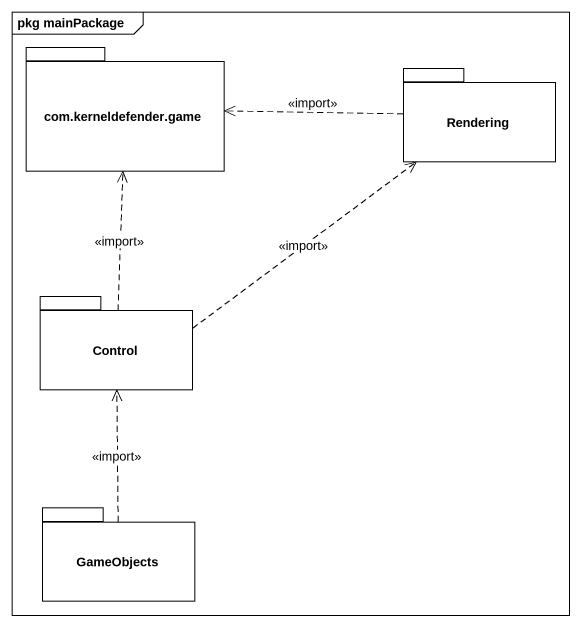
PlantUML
@startuml
mainframe pkg mainPackage
package "com.kerneldefender.game" as com_kerneldefender_game {
}
package Rendering {
}
package "Control" as Control_ {
}
package GameObjects {
}
Rendering .left.> com_kerneldefender_game : <<import>>
Control_ .up.> com_kerneldefender_game : <<import>>
Control_ .up.> Rendering : <<import>>
GameObjects .up.> Control_ : <<import>>
@enduml
